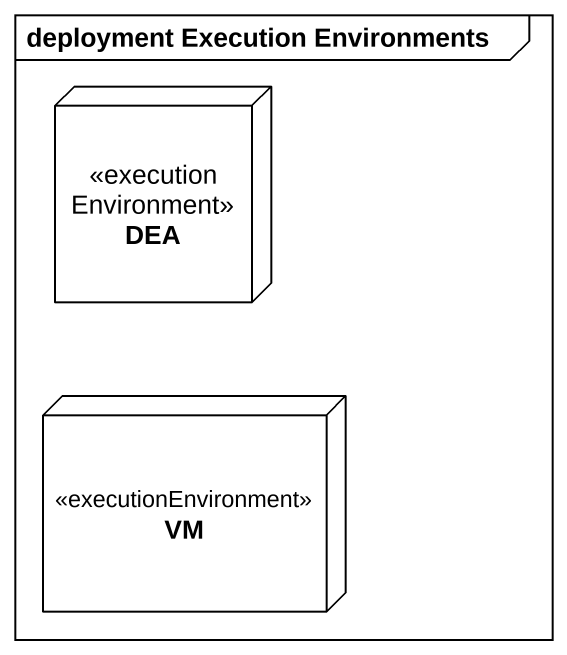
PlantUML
@startuml
mainframe deployment Execution Environments
node DEA <<executionEnvironment>>
node VM <<executionEnvironment>>
@enduml
